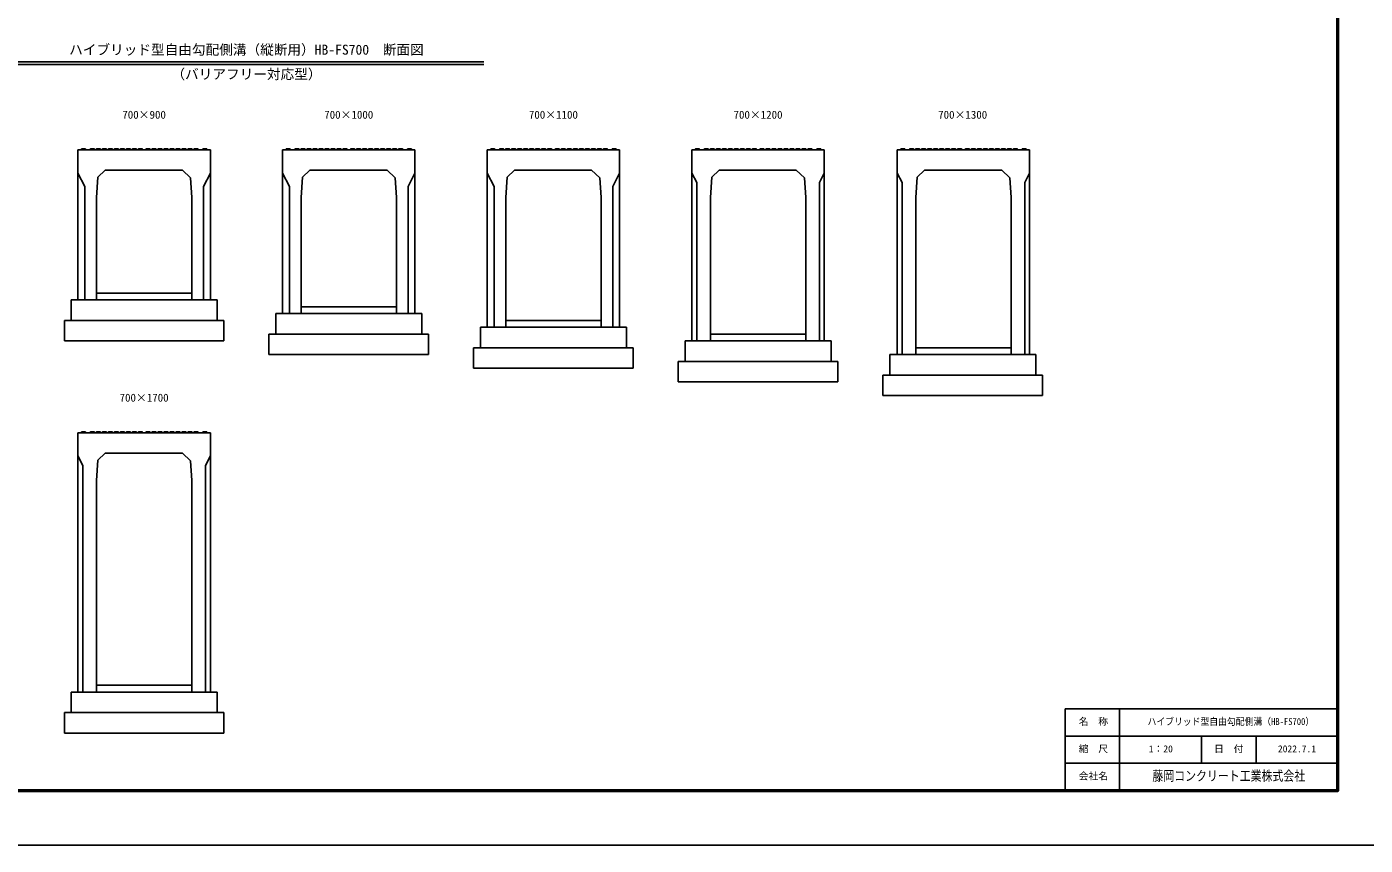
# Model space of a CAD drawing. Units: millimetres, scale not verified. Extents: x -16800 to 16800, y -5940 to 5940.
# Drawn here: x -10010 to -200, y -5940 to 56 of the extents above; entities that cross this region are included whole.
import ezdxf
from ezdxf.enums import TextEntityAlignment as Align

# ---------------------------------------------------------------- set-up
doc = ezdxf.new("R2010")
doc.units = ezdxf.units.MM
doc.header["$LTSCALE"] = 20
for name, color, linetype, lineweight in [('0-1_Defpoints', 5, 'Continuous', 25), ('0-2_HATCH', 6, 'Continuous', 25), ('0-5_OUTLINE', 3, 'Continuous', 25), ('0-6_TXT', 7, 'Continuous', 25), ('0-7_WAKU', 3, 'Continuous', 25), ('0-8_WAKU-LINE', 7, 'Continuous', 25)]:
    doc.layers.add(name, color=color, linetype=linetype, lineweight=lineweight)
doc.layers.add('0-9_WAKU-TXT', color=7, linetype='Continuous')
doc.styles.add('ＭＳ ゴシック', font='')
doc.styles.get('ＭＳ ゴシック').set_extended_font_data('MS Gothic')

msp = doc.modelspace()

# ---------------------------------------------------------------- linework, layer by layer
at = {"layer": '0-1_Defpoints'}
msp.add_lwpolyline([(-16800, -5940), (0, -5940), (0, 5940), (-16800, 5940)], close=True, dxfattribs=at)
at = {"layer": '0-2_HATCH'}
for points in [[(-9580, -844.84), (-9581, -838.34), (-9609, -838.34), (-9610, -844.84)], [(-9515, -844.84), (-9516, -838.34), (-9544, -838.34), (-9545, -844.84)], [(-9471, -844.84), (-9472, -838.34), (-9500, -838.34), (-9501, -844.84)], [(-9427, -844.84), (-9428, -838.34), (-9456, -838.34), (-9457, -844.84)], [(-9383, -844.84), (-9384, -838.34), (-9412, -838.34), (-9413, -844.84)], [(-9339, -844.84), (-9340, -838.34), (-9368, -838.34), (-9369, -844.84)], [(-9295, -844.84), (-9296, -838.34), (-9324, -838.34), (-9325, -844.84)], [(-9251, -844.84), (-9252, -838.34), (-9280, -838.34), (-9281, -844.84)], [(-9207, -844.84), (-9208, -838.34), (-9236, -838.34), (-9237, -844.84)], [(-9163, -844.84), (-9164, -838.34), (-9192, -838.34), (-9193, -844.84)], [(-9137, -844.84), (-9136, -838.34), (-9108, -838.34), (-9107, -844.84)], [(-9093, -844.84), (-9092, -838.34), (-9064, -838.34), (-9063, -844.84)], [(-9049, -844.84), (-9048, -838.34), (-9020, -838.34), (-9019, -844.84)], [(-9005, -844.84), (-9004, -838.34), (-8976, -838.34), (-8975, -844.84)], [(-8961, -844.84), (-8960, -838.34), (-8932, -838.34), (-8931, -844.84)], [(-8917, -844.84), (-8916, -838.34), (-8888, -838.34), (-8887, -844.84)], [(-8873, -844.84), (-8872, -838.34), (-8844, -838.34), (-8843, -844.84)], [(-8829, -844.84), (-8828, -838.34), (-8800, -838.34), (-8799, -844.84)], [(-8785, -844.84), (-8784, -838.34), (-8756, -838.34), (-8755, -844.84)], [(-8720, -844.84), (-8719, -838.34), (-8691, -838.34), (-8690, -844.84)], [(-8080, -844.84), (-8081, -838.34), (-8109, -838.34), (-8110, -844.84)], [(-8015, -844.84), (-8016, -838.34), (-8044, -838.34), (-8045, -844.84)], [(-7971, -844.84), (-7972, -838.34), (-8000, -838.34), (-8001, -844.84)], [(-7927, -844.84), (-7928, -838.34), (-7956, -838.34), (-7957, -844.84)], [(-7883, -844.84), (-7884, -838.34), (-7912, -838.34), (-7913, -844.84)], [(-7839, -844.84), (-7840, -838.34), (-7868, -838.34), (-7869, -844.84)], [(-7795, -844.84), (-7796, -838.34), (-7824, -838.34), (-7825, -844.84)], [(-7751, -844.84), (-7752, -838.34), (-7780, -838.34), (-7781, -844.84)], [(-7707, -844.84), (-7708, -838.34), (-7736, -838.34), (-7737, -844.84)], [(-7663, -844.84), (-7664, -838.34), (-7692, -838.34), (-7693, -844.84)], [(-7637, -844.84), (-7636, -838.34), (-7608, -838.34), (-7607, -844.84)], [(-7593, -844.84), (-7592, -838.34), (-7564, -838.34), (-7563, -844.84)], [(-7549, -844.84), (-7548, -838.34), (-7520, -838.34), (-7519, -844.84)], [(-7505, -844.84), (-7504, -838.34), (-7476, -838.34), (-7475, -844.84)], [(-7461, -844.84), (-7460, -838.34), (-7432, -838.34), (-7431, -844.84)], [(-7417, -844.84), (-7416, -838.34), (-7388, -838.34), (-7387, -844.84)], [(-7373, -844.84), (-7372, -838.34), (-7344, -838.34), (-7343, -844.84)], [(-7329, -844.84), (-7328, -838.34), (-7300, -838.34), (-7299, -844.84)], [(-7285, -844.84), (-7284, -838.34), (-7256, -838.34), (-7255, -844.84)], [(-7220, -844.84), (-7219, -838.34), (-7191, -838.34), (-7190, -844.84)], [(-6580, -844.84), (-6581, -838.34), (-6609, -838.34), (-6610, -844.84)], [(-6515, -844.84), (-6516, -838.34), (-6544, -838.34), (-6545, -844.84)], [(-6471, -844.84), (-6472, -838.34), (-6500, -838.34), (-6501, -844.84)], [(-6427, -844.84), (-6428, -838.34), (-6456, -838.34), (-6457, -844.84)], [(-6383, -844.84), (-6384, -838.34), (-6412, -838.34), (-6413, -844.84)], [(-6339, -844.84), (-6340, -838.34), (-6368, -838.34), (-6369, -844.84)], [(-6295, -844.84), (-6296, -838.34), (-6324, -838.34), (-6325, -844.84)], [(-6251, -844.84), (-6252, -838.34), (-6280, -838.34), (-6281, -844.84)], [(-6207, -844.84), (-6208, -838.34), (-6236, -838.34), (-6237, -844.84)], [(-6163, -844.84), (-6164, -838.34), (-6192, -838.34), (-6193, -844.84)], [(-6137, -844.84), (-6136, -838.34), (-6108, -838.34), (-6107, -844.84)], [(-6093, -844.84), (-6092, -838.34), (-6064, -838.34), (-6063, -844.84)], [(-6049, -844.84), (-6048, -838.34), (-6020, -838.34), (-6019, -844.84)], [(-6005, -844.84), (-6004, -838.34), (-5976, -838.34), (-5975, -844.84)], [(-5961, -844.84), (-5960, -838.34), (-5932, -838.34), (-5931, -844.84)], [(-5917, -844.84), (-5916, -838.34), (-5888, -838.34), (-5887, -844.84)], [(-5873, -844.84), (-5872, -838.34), (-5844, -838.34), (-5843, -844.84)], [(-5829, -844.84), (-5828, -838.34), (-5800, -838.34), (-5799, -844.84)], [(-5785, -844.84), (-5784, -838.34), (-5756, -838.34), (-5755, -844.84)], [(-5720, -844.84), (-5719, -838.34), (-5691, -838.34), (-5690, -844.84)], [(-5080, -844.84), (-5081, -838.34), (-5109, -838.34), (-5110, -844.84)], [(-5015, -844.84), (-5016, -838.34), (-5044, -838.34), (-5045, -844.84)], [(-4971, -844.84), (-4972, -838.34), (-5000, -838.34), (-5001, -844.84)], [(-4927, -844.84), (-4928, -838.34), (-4956, -838.34), (-4957, -844.84)], [(-4883, -844.84), (-4884, -838.34), (-4912, -838.34), (-4913, -844.84)], [(-4839, -844.84), (-4840, -838.34), (-4868, -838.34), (-4869, -844.84)], [(-4795, -844.84), (-4796, -838.34), (-4824, -838.34), (-4825, -844.84)], [(-4751, -844.84), (-4752, -838.34), (-4780, -838.34), (-4781, -844.84)], [(-4707, -844.84), (-4708, -838.34), (-4736, -838.34), (-4737, -844.84)], [(-4663, -844.84), (-4664, -838.34), (-4692, -838.34), (-4693, -844.84)], [(-4637, -844.84), (-4636, -838.34), (-4608, -838.34), (-4607, -844.84)], [(-4593, -844.84), (-4592, -838.34), (-4564, -838.34), (-4563, -844.84)], [(-4549, -844.84), (-4548, -838.34), (-4520, -838.34), (-4519, -844.84)], [(-4505, -844.84), (-4504, -838.34), (-4476, -838.34), (-4475, -844.84)], [(-4461, -844.84), (-4460, -838.34), (-4432, -838.34), (-4431, -844.84)], [(-4417, -844.84), (-4416, -838.34), (-4388, -838.34), (-4387, -844.84)], [(-4373, -844.84), (-4372, -838.34), (-4344, -838.34), (-4343, -844.84)], [(-4329, -844.84), (-4328, -838.34), (-4300, -838.34), (-4299, -844.84)], [(-4285, -844.84), (-4284, -838.34), (-4256, -838.34), (-4255, -844.84)], [(-4220, -844.84), (-4219, -838.34), (-4191, -838.34), (-4190, -844.84)], [(-3574.77, -844.84), (-3575.77, -838.34), (-3603.77, -838.34), (-3604.77, -844.84)], [(-3509.77, -844.84), (-3510.77, -838.34), (-3538.77, -838.34), (-3539.77, -844.84)], [(-3465.77, -844.84), (-3466.77, -838.34), (-3494.77, -838.34), (-3495.77, -844.84)], [(-3421.77, -844.84), (-3422.77, -838.34), (-3450.77, -838.34), (-3451.77, -844.84)], [(-3377.77, -844.84), (-3378.77, -838.34), (-3406.77, -838.34), (-3407.77, -844.84)], [(-3333.77, -844.84), (-3334.77, -838.34), (-3362.77, -838.34), (-3363.77, -844.84)], [(-3289.77, -844.84), (-3290.77, -838.34), (-3318.77, -838.34), (-3319.77, -844.84)], [(-3245.77, -844.84), (-3246.77, -838.34), (-3274.77, -838.34), (-3275.77, -844.84)], [(-3201.77, -844.84), (-3202.77, -838.34), (-3230.77, -838.34), (-3231.77, -844.84)], [(-3157.77, -844.84), (-3158.77, -838.34), (-3186.77, -838.34), (-3187.77, -844.84)], [(-3131.77, -844.84), (-3130.77, -838.34), (-3102.77, -838.34), (-3101.77, -844.84)], [(-3087.77, -844.84), (-3086.77, -838.34), (-3058.77, -838.34), (-3057.77, -844.84)], [(-3043.77, -844.84), (-3042.77, -838.34), (-3014.77, -838.34), (-3013.77, -844.84)], [(-2999.77, -844.84), (-2998.77, -838.34), (-2970.77, -838.34), (-2969.77, -844.84)], [(-2955.77, -844.84), (-2954.77, -838.34), (-2926.77, -838.34), (-2925.77, -844.84)], [(-2911.77, -844.84), (-2910.77, -838.34), (-2882.77, -838.34), (-2881.77, -844.84)], [(-2867.77, -844.84), (-2866.77, -838.34), (-2838.77, -838.34), (-2837.77, -844.84)], [(-2823.77, -844.84), (-2822.77, -838.34), (-2794.77, -838.34), (-2793.77, -844.84)], [(-2779.77, -844.84), (-2778.77, -838.34), (-2750.77, -838.34), (-2749.77, -844.84)], [(-2714.77, -844.84), (-2713.77, -838.34), (-2685.77, -838.34), (-2684.77, -844.84)], [(-9580, -2917.85), (-9581, -2911.35), (-9609, -2911.35), (-9610, -2917.85)], [(-9515, -2917.85), (-9516, -2911.35), (-9544, -2911.35), (-9545, -2917.85)], [(-9471, -2917.85), (-9472, -2911.35), (-9500, -2911.35), (-9501, -2917.85)], [(-9427, -2917.85), (-9428, -2911.35), (-9456, -2911.35), (-9457, -2917.85)], [(-9383, -2917.85), (-9384, -2911.35), (-9412, -2911.35), (-9413, -2917.85)], [(-9339, -2917.85), (-9340, -2911.35), (-9368, -2911.35), (-9369, -2917.85)], [(-9295, -2917.85), (-9296, -2911.35), (-9324, -2911.35), (-9325, -2917.85)], [(-9251, -2917.85), (-9252, -2911.35), (-9280, -2911.35), (-9281, -2917.85)], [(-9207, -2917.85), (-9208, -2911.35), (-9236, -2911.35), (-9237, -2917.85)], [(-9163, -2917.85), (-9164, -2911.35), (-9192, -2911.35), (-9193, -2917.85)], [(-9137, -2917.85), (-9136, -2911.35), (-9108, -2911.35), (-9107, -2917.85)], [(-9093, -2917.85), (-9092, -2911.35), (-9064, -2911.35), (-9063, -2917.85)], [(-9049, -2917.85), (-9048, -2911.35), (-9020, -2911.35), (-9019, -2917.85)], [(-9005, -2917.85), (-9004, -2911.35), (-8976, -2911.35), (-8975, -2917.85)], [(-8961, -2917.85), (-8960, -2911.35), (-8932, -2911.35), (-8931, -2917.85)], [(-8917, -2917.85), (-8916, -2911.35), (-8888, -2911.35), (-8887, -2917.85)], [(-8873, -2917.85), (-8872, -2911.35), (-8844, -2911.35), (-8843, -2917.85)], [(-8829, -2917.85), (-8828, -2911.35), (-8800, -2911.35), (-8799, -2917.85)], [(-8785, -2917.85), (-8784, -2911.35), (-8756, -2911.35), (-8755, -2917.85)], [(-8720, -2917.85), (-8719, -2911.35), (-8691, -2911.35), (-8690, -2917.85)]]:
    msp.add_lwpolyline(points, dxfattribs=at)
at = {"layer": '0-5_OUTLINE'}
for p, q in [((-8665, -844.84), (-9635, -844.84)), ((-9635, -844.84), (-9635, -1944.84)), ((-8665, -844.84), (-8665, -1944.84)), ((-7165, -844.84), (-8135, -844.84)), ((-8135, -844.84), (-8135, -2044.84)), ((-7165, -844.84), (-7165, -2044.84)), ((-5665, -844.84), (-6635, -844.84)), ((-6635, -844.84), (-6635, -2144.84)), ((-5665, -844.84), (-5665, -2144.84)), ((-4165, -844.84), (-5135, -844.84)), ((-5135, -844.84), (-5135, -2244.84)), ((-4165, -844.84), (-4165, -2244.84)), ((-2659.77, -844.84), (-3629.77, -844.84)), ((-3629.77, -844.84), (-3629.77, -2344.84)), ((-2659.77, -844.84), (-2659.77, -2344.84)), ((-9635, -1014.84), (-9585, -1114.84)), ((-9500, -1194.84), (-9488.74, -1044.7)), ((-9435, -994.84), (-9488.74, -1044.7)), ((-8870, -994.84), (-9435, -994.84)), ((-8810.89, -1049.69), (-8870, -994.84)), ((-8810.89, -1049.69), (-8800, -1194.84)), ((-8665, -1014.84), (-8715, -1114.84)), ((-8135, -1014.84), (-8085, -1114.84)), ((-8000, -1194.84), (-7988.74, -1044.7)), ((-7935, -994.84), (-7988.74, -1044.7)), ((-7370, -994.84), (-7935, -994.84)), ((-7310.89, -1049.69), (-7370, -994.84)), ((-7310.89, -1049.69), (-7300, -1194.84)), ((-7165, -1014.84), (-7215, -1114.84)), ((-6635, -1014.84), (-6585, -1114.84)), ((-6500, -1194.84), (-6488.74, -1044.7)), ((-6435, -994.84), (-6488.74, -1044.7)), ((-5870, -994.84), (-6435, -994.84)), ((-5810.89, -1049.69), (-5870, -994.84)), ((-5810.89, -1049.69), (-5800, -1194.84)), ((-5665, -1014.84), (-5715, -1114.84)), ((-5135, -1014.84), (-5100, -1084.84)), ((-5000, -1194.84), (-4988.74, -1044.7)), ((-4935, -994.84), (-4988.74, -1044.7)), ((-4370, -994.84), (-4935, -994.84)), ((-4310.89, -1049.69), (-4370, -994.84)), ((-4310.89, -1049.69), (-4300, -1194.84)), ((-4165, -1014.84), (-4200, -1084.84)), ((-3629.77, -1014.84), (-3594.77, -1084.84)), ((-3494.77, -1194.84), (-3483.51, -1044.7)), ((-3429.77, -994.84), (-3483.51, -1044.7)), ((-2864.77, -994.84), (-3429.77, -994.84)), ((-2805.66, -1049.69), (-2864.77, -994.84)), ((-2805.66, -1049.69), (-2794.77, -1194.84)), ((-2659.77, -1014.84), (-2694.77, -1084.84)), ((-9585, -1114.84), (-9585, -1944.84)), ((-8715, -1114.84), (-8715, -1944.84)), ((-8085, -1114.84), (-8085, -2044.84)), ((-7215, -1114.84), (-7215, -2044.84)), ((-6585, -1114.84), (-6585, -2144.84)), ((-5715, -1114.84), (-5715, -2144.84)), ((-5100, -1084.84), (-5100, -2244.84)), ((-4200, -1084.84), (-4200, -2244.84)), ((-3594.77, -1084.84), (-3594.77, -2344.84)), ((-2694.77, -1084.84), (-2694.77, -2344.84)), ((-9500, -1194.84), (-9500, -1944.84)), ((-8800, -1194.84), (-8800, -1944.84)), ((-8000, -1194.84), (-8000, -2044.84)), ((-7300, -1194.84), (-7300, -2044.84)), ((-6500, -1194.84), (-6500, -2144.84)), ((-5800, -1194.84), (-5800, -2144.84)), ((-5000, -1194.84), (-5000, -2244.84)), ((-4300, -1194.84), (-4300, -2244.84)), ((-3494.77, -1194.84), (-3494.77, -2344.84)), ((-2794.77, -1194.84), (-2794.77, -2344.84)), ((-9685, -1944.84), (-8615, -1944.84)), ((-9685, -1944.84), (-9685, -2094.84)), ((-9500, -1944.84), (-9635, -1944.84)), ((-9500, -1894.84), (-8800, -1894.84)), ((-8665, -1944.84), (-8800, -1944.84)), ((-8615, -1944.84), (-8615, -2094.84)), ((-8185, -2044.84), (-7115, -2044.84)), ((-8185, -2044.84), (-8185, -2194.84)), ((-8000, -2044.84), (-8135, -2044.84)), ((-8000, -1994.84), (-7300, -1994.84)), ((-7165, -2044.84), (-7300, -2044.84)), ((-7115, -2044.84), (-7115, -2194.84)), ((-9735, -2094.84), (-8565, -2094.84)), ((-9735, -2094.84), (-9735, -2244.84)), ((-8565, -2094.84), (-8565, -2244.84)), ((-6685, -2144.84), (-5615, -2144.84)), ((-6685, -2144.84), (-6685, -2294.84)), ((-6500, -2144.84), (-6635, -2144.84)), ((-6500, -2094.84), (-5800, -2094.84)), ((-5665, -2144.84), (-5800, -2144.84)), ((-5615, -2144.84), (-5615, -2294.84)), ((-9735, -2244.84), (-8565, -2244.84)), ((-8235, -2194.84), (-7065, -2194.84)), ((-8235, -2194.84), (-8235, -2344.84)), ((-7065, -2194.84), (-7065, -2344.84)), ((-5185, -2244.84), (-4115, -2244.84)), ((-5185, -2244.84), (-5185, -2394.84)), ((-5000, -2244.84), (-5135, -2244.84)), ((-5000, -2194.84), (-4300, -2194.84)), ((-4165, -2244.84), (-4300, -2244.84)), ((-4115, -2244.84), (-4115, -2394.84)), ((-8235, -2344.84), (-7065, -2344.84)), ((-6735, -2294.84), (-5565, -2294.84)), ((-6735, -2294.84), (-6735, -2444.84)), ((-5565, -2294.84), (-5565, -2444.84)), ((-3685, -2344.84), (-2615, -2344.84)), ((-3685, -2344.84), (-3685, -2494.84)), ((-3494.77, -2344.84), (-3629.77, -2344.84)), ((-3500, -2294.84), (-2800, -2294.84)), ((-2659.77, -2344.84), (-2794.77, -2344.84)), ((-2615, -2344.84), (-2615, -2494.84)), ((-6735, -2444.84), (-5565, -2444.84)), ((-5235, -2394.84), (-4065, -2394.84)), ((-5235, -2394.84), (-5235, -2544.84)), ((-4065, -2394.84), (-4065, -2544.84)), ((-5235, -2544.84), (-4065, -2544.84)), ((-3735, -2494.84), (-2565, -2494.84)), ((-3735, -2494.84), (-3735, -2644.84)), ((-2565, -2494.84), (-2565, -2644.84)), ((-3735, -2644.84), (-2565, -2644.84)), ((-8665, -2917.85), (-9635, -2917.85)), ((-9635, -2917.85), (-9635, -4817.85)), ((-8665, -2917.85), (-8665, -4817.85)), ((-9635, -3087.85), (-9600, -3157.85)), ((-9500, -3267.85), (-9488.74, -3117.71)), ((-9435, -3067.85), (-9488.74, -3117.71)), ((-8870, -3067.85), (-9435, -3067.85)), ((-8810.89, -3122.7), (-8870, -3067.85)), ((-8810.89, -3122.7), (-8800, -3267.85)), ((-8665, -3087.85), (-8700, -3157.85)), ((-9600, -3157.85), (-9600, -4817.85)), ((-8700, -3157.85), (-8700, -4817.85)), ((-9500, -3267.85), (-9500, -4817.85)), ((-8800, -3267.85), (-8800, -4817.85)), ((-9500, -4767.85), (-8800, -4767.85)), ((-9685, -4817.85), (-8615, -4817.85)), ((-9685, -4817.85), (-9685, -4967.85)), ((-9500, -4817.85), (-9635, -4817.85)), ((-8665, -4817.85), (-8800, -4817.85)), ((-8615, -4817.85), (-8615, -4967.85)), ((-9735, -4967.85), (-8565, -4967.85)), ((-9735, -4967.85), (-9735, -5117.85)), ((-8565, -4967.85), (-8565, -5117.85)), ((-9735, -5117.85), (-8565, -5117.85))]:
    msp.add_line(p, q, dxfattribs=at)
at = {"layer": '0-6_TXT'}
for p, q in [((-10140.75, -200), (-6659.25, -200)), ((-10140.75, -219.2), (-6659.25, -219.2))]:
    msp.add_line(p, q, dxfattribs=at)
at = {"layer": '0-7_WAKU'}
for p, q in [((-2400, -4940), (-400, -4940)), ((-2400, -5540), (-2400, -4940))]:
    msp.add_line(p, q, dxfattribs=at)
at = {"layer": '0-7_WAKU', "lineweight": 50}
msp.add_lwpolyline([(-16400, -5540), (-400, -5540), (-400, 5540), (-16400, 5540)], close=True, dxfattribs=at)
at = {"layer": '0-8_WAKU-LINE'}
for p, q in [((-2000, -5540), (-2000, -4940)), ((-2400, -5140), (-400, -5140)), ((-1400, -5340), (-1400, -5140)), ((-1000, -5340), (-1000, -5140)), ((-2400, -5340), (-400, -5340))]:
    msp.add_line(p, q, dxfattribs=at)

# ---------------------------------------------------------------- texts
at = {"layer": '0-6_TXT', "style": 'ＭＳ ゴシック'}
for s, height, p in [('ハイブリッド型自由勾配側溝（縦断用）HB-FS700\u3000断面図', 73.31, (-9700, -170)), ('（バリアフリー対応型）', 73.31, (-8950, -349.2)), ('700×900', 58.65, (-9310, -634.84)), ('700×1000', 58.65, (-7830, -634.84)), ('700×1100', 58.65, (-6330, -634.84)), ('700×1200', 58.65, (-4830, -634.84)), ('700×1300', 58.65, (-3330, -634.84)), ('700×1700', 58.65, (-9330, -2707.85))]:
    msp.add_text(s, height=height, dxfattribs=at).set_placement(p, align=Align.BOTTOM_LEFT)
at = {"layer": '0-9_WAKU-TXT', "style": 'ＭＳ ゴシック'}
for s, p in [('名\u3000称', (-2300.1, -5075)), ('縮\u3000尺', (-2300.1, -5275)), ('1：20', (-1786.5, -5275)), ('日\u3000付', (-1308.11, -5275)), ('2022.7.1', (-840, -5275)), ('会社名', (-2300.1, -5475))]:
    msp.add_text(s, height=51.32, dxfattribs=at).set_placement(p, align=Align.BOTTOM_LEFT)
for s, height, width, p in [('ハイブリッド型自由勾配側溝（HB-FS700）', 51.32, 0.9, (-1795.5, -5075)), ('藤岡コンクリート工業株式会社', 73.31, 0.8, (-1760, -5490))]:
    msp.add_text(s, height=height, dxfattribs=dict(at, width=width)).set_placement(p, align=Align.BOTTOM_LEFT)

doc.saveas('drawing.dxf')
